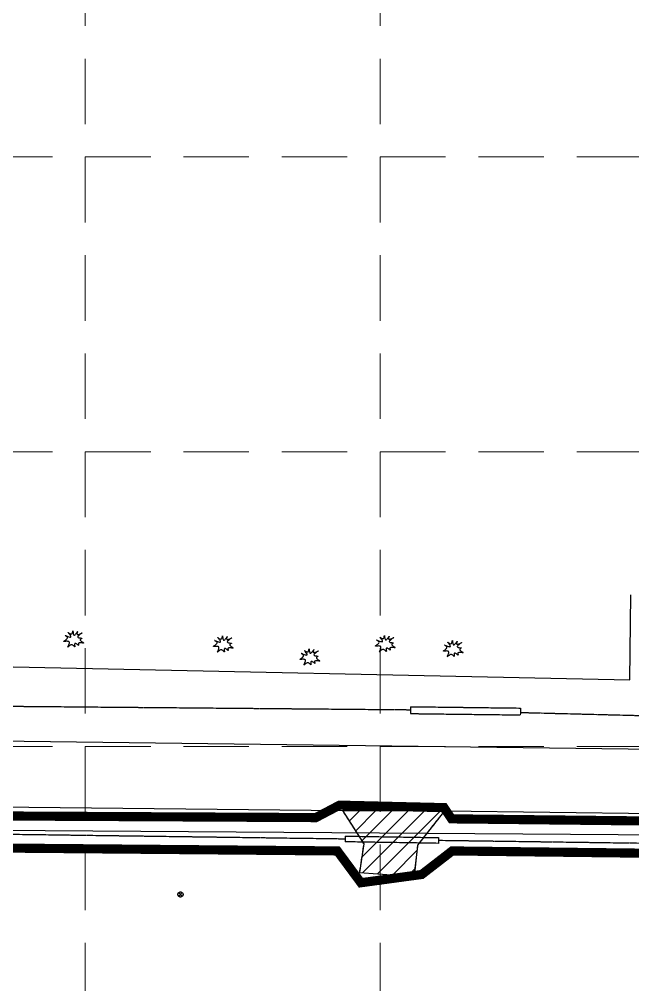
# Model space of a CAD drawing. Header units: inches. Extents: x 2602013 to 2607782, y 7036322 to 7039931.
# Drawn here: x 2604877 to 2605064.2, y 7038593.6 to 7038888.3 of the extents above; entities that cross this region are included whole.
import ezdxf

# ---------------------------------------------------------------- set-up
doc = ezdxf.new("R2010")
doc.units = ezdxf.units.IN
doc.header["$MEASUREMENT"] = 0
for name, pattern in [('DASHED', [0.8, 0.75, -0.05]), ('HIDDEN', [0.375, 0.25, -0.125]), ('SCREEK', [1.04, 0.9, -0.035, 0, -0.035, 0, -0.035, 0, -0.035])]:
    doc.linetypes.add(name, pattern=pattern)
for name, color, linetype in [('DITCH', 7, 'SCREEK'), ('EASPH-PVMT', 7, 'Continuous'), ('EPVMT', 8, 'DASHED'), ('EWAT', 150, 'DASHED'), ('EXSTSEW', 5, 'DASHED'), ('FENCEBW', 7, 'BWF'), ('GRID', 254, 'HIDDEN'), ('HATCH', 10, 'Continuous'), ('LIMITS OF DISTURBANCE', 1, 'HIDDEN'), ('PWAT', 4, 'Continuous'), ('TREE', 250, 'Continuous')]:
    doc.layers.add(name, color=color, linetype=linetype)
doc.linetypes.add('ASPH-E', pattern='A,0.45,-0.05,0.9,[138,ltypeshp.shx,S=0.013,R=0,X=0,Y=0],0.45', length=1.85)
doc.linetypes.add('ASPH-E2', pattern='A,0.45,-0.05,0.9,[138,ltypeshp.shx,S=-0.013,R=0,X=0,Y=0],0.45', length=1.85)
doc.linetypes.add('BWF', pattern='A,0.9,-0.05,[135,ltypeshp.shx,S=0.03,R=0,X=0,Y=0],-0.05', length=1)

msp = doc.modelspace()

# ---------------------------------------------------------------- hatches: boundary and pattern name
at = {"layer": 'HATCH'}
h = msp.add_hatch(dxfattribs=at)
h.set_pattern_fill('LINE', color=0, scale=28, angle=45, style=0)
h.set_pattern_definition([(45, (2604975.5974, 7038626.558), (-2.47487, 2.47487), [])])
h.paths.add_polyline_path([(2604975.6, 7038646.76), (2604982.12, 7038636.55), (2604980.79, 7038627.78), (2604997.57, 7038626.56), (2604998.65, 7038636.19), (2605006.86, 7038646.63)])

# ---------------------------------------------------------------- linework, layer by layer
at = {"layer": 'DITCH'}
for p, q in [((2604860.97, 7038678.7), (2604996.38, 7038677.52)), ((2605029.92, 7038676.68), (2605158.03, 7038673.43)), ((2604861.08, 7038639.69), (2604975.92, 7038638.12)), ((2604975.92, 7038638.12), (2604976.5, 7038638.11)), ((2605004.94, 7038637.66), (2605006.18, 7038637.64)), ((2605006.18, 7038637.64), (2605154.6, 7038635.58))]:
    msp.add_line(p, q, dxfattribs=at)
at = {"layer": 'EASPH-PVMT', "linetype": 'ASPH-E2'}
msp.add_line((2604860.05, 7038668.09), (2605157.31, 7038664.43), dxfattribs=at)
at = {"layer": 'EASPH-PVMT', "linetype": 'ASPH-E'}
for p, q in [((2604860.6, 7038647.99), (2604975.6, 7038646.76)), ((2604975.6, 7038646.76), (2605006.86, 7038646.63)), ((2605006.86, 7038646.63), (2605156.18, 7038644.73))]:
    msp.add_line(p, q, dxfattribs=at)
at = {"layer": 'EPVMT', "color": 7}
for p, q in [((2604975.6, 7038646.76), (2604982.12, 7038636.55)), ((2604998.65, 7038636.19), (2605006.86, 7038646.63)), ((2604982.12, 7038636.55), (2604980.79, 7038627.78)), ((2604997.57, 7038626.56), (2604998.65, 7038636.19))]:
    msp.add_line(p, q, dxfattribs=at)
at = {"layer": 'EWAT', "color": 145}
for p, q in [((2604925.64, 7038621.66), (2604926.76, 7038620.54)), ((2604925.64, 7038620.54), (2604926.76, 7038621.66))]:
    msp.add_line(p, q, dxfattribs=at)
msp.add_circle((2604926.2, 7038621.1), 0.787, dxfattribs=at)
at = {"layer": 'EXSTSEW'}
for p, q in [((2604996.39, 7038678.44), (2604996.37, 7038676.34)), ((2604996.39, 7038678.44), (2605029.93, 7038678.03)), ((2605029.93, 7038678.03), (2605029.91, 7038675.93)), ((2604996.37, 7038676.34), (2605029.91, 7038675.93)), ((2604976.51, 7038638.93), (2604976.48, 7038637.18)), ((2604976.51, 7038638.93), (2605004.95, 7038638.46)), ((2605004.95, 7038638.46), (2605004.92, 7038636.71)), ((2605004.92, 7038636.71), (2604976.48, 7038637.18))]:
    msp.add_line(p, q, dxfattribs=at)
at = {"layer": 'FENCEBW'}
for p, q in [((2605063.37, 7038686.68), (2605063.62, 7038712.58)), ((2604557.16, 7038697.29), (2605063.37, 7038686.68))]:
    msp.add_line(p, q, dxfattribs=at)
at = {"layer": 'GRID', "color": 252, "linetype": 'HIDDEN', "lineweight": 0, "ltscale": 80}
for p, q in [((2604897.11, 7039836.31), (2604897.11, 7036685.92)), ((2604987.11, 7039836.31), (2604987.11, 7036685.92)), ((2602107.11, 7038846.31), (2607687.11, 7038846.31)), ((2602107.11, 7038756.31), (2607687.11, 7038756.31)), ((2602107.11, 7038666.31), (2607687.11, 7038666.31))]:
    msp.add_line(p, q, dxfattribs=at)
at = {"layer": 'HATCH', "color": 0, "flags": 128}
msp.add_lwpolyline([(2604975.6, 7038646.76), (2604982.12, 7038636.55), (2604980.79, 7038627.78), (2604997.57, 7038626.56), (2604998.65, 7038636.19), (2605006.86, 7038646.63), (2604975.6, 7038646.76)], dxfattribs=at)
at = {"layer": 'LIMITS OF DISTURBANCE', "ltscale": 30, "const_width": 2.8}
for points in [[(2605500.92, 7038638.86), (2605008.91, 7038644.19), (2605006.63, 7038647.61), (2604974.74, 7038648.37), (2604967.52, 7038644.57), (2604783.58, 7038645.53), (2604782.09, 7038647.4), (2604752.94, 7038648.34), (2604750.51, 7038645.53), (2604118.04, 7038659.33), (2603818.12, 7038664.11), (2603491.46, 7038658.37)], [(2603258.37, 7038646.23), (2603723.36, 7038649.61), (2603892.06, 7038651.3), (2604174.87, 7038644.97), (2604522.99, 7038639.03), (2604756.27, 7038635.23), (2604759.23, 7038622.57), (2604779.07, 7038623.42), (2604779.91, 7038636.07), (2604974.08, 7038634.39), (2604981.26, 7038624.68), (2604999.83, 7038627.21), (2605009.11, 7038634.39), (2605498.96, 7038628.65)]]:
    msp.add_lwpolyline(points, dxfattribs=at)
at = {"layer": 'PWAT', "color": 4, "linetype": 'Continuous', "lineweight": 25}
for p, q in [((2604689.94, 7038641.96), (2605059.73, 7038639.46)), ((2605059.73, 7038639.46), (2605577.63, 7038633.43))]:
    msp.add_line(p, q, dxfattribs=at)
at = {"layer": 'TREE'}
for points in [[(2604894.84, 7038701.43), (2604894.84, 7038701.42), (2604894.81, 7038701.34), (2604894.75, 7038701.21), (2604894.69, 7038701.04), (2604894.64, 7038700.87), (2604894.62, 7038700.7), (2604894.65, 7038700.57), (2604894.74, 7038700.49), (2604894.89, 7038700.48), (2604895.11, 7038700.52), (2604895.35, 7038700.61), (2604895.6, 7038700.71), (2604895.84, 7038700.82), (2604896.03, 7038700.91), (2604896.15, 7038700.97), (2604896.19, 7038700.98), (2604896.13, 7038700.93), (2604895.97, 7038700.82), (2604895.76, 7038700.67), (2604895.53, 7038700.5), (2604895.29, 7038700.3), (2604895.08, 7038700.11), (2604894.92, 7038699.93), (2604894.84, 7038699.77), (2604894.87, 7038699.65), (2604894.98, 7038699.56), (2604895.16, 7038699.49), (2604895.37, 7038699.45), (2604895.59, 7038699.42), (2604895.8, 7038699.39), (2604895.97, 7038699.37), (2604896.08, 7038699.35), (2604896.1, 7038699.32), (2604896.06, 7038699.28), (2604895.97, 7038699.22), (2604895.86, 7038699.16), (2604895.75, 7038699.08), (2604895.65, 7038699), (2604895.59, 7038698.9), (2604895.6, 7038698.78), (2604895.68, 7038698.66), (2604895.82, 7038698.53), (2604895.99, 7038698.39), (2604896.18, 7038698.26), (2604896.37, 7038698.14), (2604896.52, 7038698.04), (2604896.62, 7038697.95), (2604896.64, 7038697.9), (2604896.58, 7038697.87), (2604896.44, 7038697.88), (2604896.24, 7038697.89), (2604896.01, 7038697.91), (2604895.76, 7038697.93), (2604895.53, 7038697.94), (2604895.32, 7038697.93), (2604895.17, 7038697.88), (2604895.08, 7038697.8), (2604895.04, 7038697.7), (2604895.05, 7038697.57), (2604895.08, 7038697.45), (2604895.12, 7038697.33), (2604895.15, 7038697.24), (2604895.16, 7038697.18), (2604895.13, 7038697.16), (2604895.05, 7038697.2), (2604894.92, 7038697.28), (2604894.77, 7038697.38), (2604894.6, 7038697.5), (2604894.43, 7038697.61), (2604894.26, 7038697.69), (2604894.12, 7038697.74), (2604894.01, 7038697.74), (2604893.94, 7038697.67), (2604893.9, 7038697.54), (2604893.9, 7038697.38), (2604893.91, 7038697.21), (2604893.93, 7038697.04), (2604893.95, 7038696.88), (2604893.95, 7038696.77), (2604893.94, 7038696.71), (2604893.9, 7038696.72), (2604893.83, 7038696.79), (2604893.74, 7038696.89), (2604893.62, 7038697.01), (2604893.48, 7038697.14), (2604893.32, 7038697.25), (2604893.15, 7038697.32), (2604892.96, 7038697.34), (2604892.76, 7038697.3), (2604892.55, 7038697.2), (2604892.35, 7038697.07), (2604892.17, 7038696.93), (2604892.01, 7038696.8), (2604891.89, 7038696.7), (2604891.82, 7038696.64), (2604891.79, 7038696.65), (2604891.83, 7038696.74), (2604891.91, 7038696.9), (2604892.01, 7038697.11), (2604892.12, 7038697.34), (2604892.22, 7038697.59), (2604892.29, 7038697.83), (2604892.3, 7038698.04), (2604892.24, 7038698.21), (2604892.09, 7038698.32), (2604891.88, 7038698.38), (2604891.63, 7038698.4), (2604891.36, 7038698.4), (2604891.11, 7038698.38), (2604890.88, 7038698.36), (2604890.72, 7038698.36), (2604890.64, 7038698.39), (2604890.66, 7038698.45), (2604890.77, 7038698.54), (2604890.93, 7038698.66), (2604891.12, 7038698.8), (2604891.33, 7038698.96), (2604891.51, 7038699.13), (2604891.65, 7038699.3), (2604891.72, 7038699.47), (2604891.7, 7038699.63), (2604891.61, 7038699.78), (2604891.47, 7038699.91), (2604891.31, 7038700.03), (2604891.16, 7038700.11), (2604891.04, 7038700.17), (2604890.98, 7038700.2), (2604891, 7038700.18), (2604891.12, 7038700.13), (2604891.33, 7038700.05), (2604891.58, 7038699.95), (2604891.87, 7038699.86), (2604892.15, 7038699.78), (2604892.42, 7038699.72), (2604892.62, 7038699.71), (2604892.76, 7038699.76), (2604892.79, 7038699.86), (2604892.74, 7038700.02), (2604892.63, 7038700.21), (2604892.49, 7038700.42), (2604892.33, 7038700.63), (2604892.17, 7038700.81), (2604892.05, 7038700.95), (2604891.97, 7038701.04), (2604891.97, 7038701.06), (2604892.02, 7038701.02), (2604892.13, 7038700.94), (2604892.27, 7038700.84), (2604892.43, 7038700.75), (2604892.6, 7038700.67), (2604892.77, 7038700.63), (2604892.92, 7038700.64), (2604893.05, 7038700.72), (2604893.15, 7038700.85), (2604893.23, 7038701.02), (2604893.28, 7038701.2), (2604893.33, 7038701.36), (2604893.36, 7038701.49), (2604893.38, 7038701.56), (2604893.39, 7038701.56), (2604893.4, 7038701.47), (2604893.41, 7038701.31), (2604893.43, 7038701.1), (2604893.46, 7038700.87), (2604893.5, 7038700.64), (2604893.56, 7038700.45), (2604893.65, 7038700.31), (2604893.76, 7038700.25), (2604893.89, 7038700.29), (2604894.05, 7038700.41), (2604894.22, 7038700.58), (2604894.39, 7038700.79), (2604894.55, 7038701), (2604894.68, 7038701.2), (2604894.78, 7038701.35)], [(2604989.92, 7038700), (2604989.92, 7038700), (2604989.89, 7038699.92), (2604989.83, 7038699.78), (2604989.77, 7038699.62), (2604989.73, 7038699.45), (2604989.71, 7038699.28), (2604989.73, 7038699.15), (2604989.82, 7038699.07), (2604989.98, 7038699.06), (2604990.19, 7038699.1), (2604990.43, 7038699.18), (2604990.68, 7038699.29), (2604990.92, 7038699.39), (2604991.11, 7038699.49), (2604991.24, 7038699.55), (2604991.27, 7038699.56), (2604991.21, 7038699.5), (2604991.06, 7038699.4), (2604990.85, 7038699.25), (2604990.61, 7038699.07), (2604990.37, 7038698.88), (2604990.16, 7038698.69), (2604990, 7038698.51), (2604989.93, 7038698.35), (2604989.95, 7038698.23), (2604990.07, 7038698.13), (2604990.24, 7038698.07), (2604990.45, 7038698.02), (2604990.67, 7038697.99), (2604990.88, 7038697.97), (2604991.05, 7038697.95), (2604991.16, 7038697.93), (2604991.18, 7038697.89), (2604991.14, 7038697.85), (2604991.06, 7038697.8), (2604990.94, 7038697.74), (2604990.83, 7038697.66), (2604990.73, 7038697.57), (2604990.68, 7038697.47), (2604990.68, 7038697.36), (2604990.76, 7038697.24), (2604990.9, 7038697.1), (2604991.07, 7038696.97), (2604991.26, 7038696.84), (2604991.45, 7038696.72), (2604991.6, 7038696.61), (2604991.7, 7038696.53), (2604991.73, 7038696.47), (2604991.66, 7038696.45), (2604991.52, 7038696.45), (2604991.32, 7038696.47), (2604991.09, 7038696.49), (2604990.85, 7038696.51), (2604990.61, 7038696.52), (2604990.4, 7038696.5), (2604990.25, 7038696.46), (2604990.16, 7038696.38), (2604990.12, 7038696.27), (2604990.13, 7038696.15), (2604990.16, 7038696.02), (2604990.2, 7038695.91), (2604990.23, 7038695.81), (2604990.24, 7038695.75), (2604990.21, 7038695.74), (2604990.13, 7038695.77), (2604990.01, 7038695.85), (2604989.85, 7038695.96), (2604989.68, 7038696.07), (2604989.51, 7038696.18), (2604989.35, 7038696.27), (2604989.2, 7038696.32), (2604989.09, 7038696.31), (2604989.02, 7038696.24), (2604988.99, 7038696.12), (2604988.98, 7038695.96), (2604988.99, 7038695.79), (2604989.01, 7038695.61), (2604989.03, 7038695.46), (2604989.03, 7038695.35), (2604989.02, 7038695.29), (2604988.98, 7038695.3), (2604988.91, 7038695.36), (2604988.82, 7038695.47), (2604988.7, 7038695.59), (2604988.56, 7038695.71), (2604988.4, 7038695.82), (2604988.23, 7038695.9), (2604988.04, 7038695.92), (2604987.84, 7038695.87), (2604987.63, 7038695.78), (2604987.44, 7038695.65), (2604987.25, 7038695.51), (2604987.1, 7038695.38), (2604986.97, 7038695.28), (2604986.9, 7038695.22), (2604986.87, 7038695.23), (2604986.91, 7038695.32), (2604986.99, 7038695.48), (2604987.1, 7038695.68), (2604987.21, 7038695.92), (2604987.3, 7038696.17), (2604987.37, 7038696.41), (2604987.38, 7038696.62), (2604987.32, 7038696.79), (2604987.17, 7038696.9), (2604986.96, 7038696.96), (2604986.71, 7038696.98), (2604986.45, 7038696.97), (2604986.19, 7038696.96), (2604985.96, 7038696.94), (2604985.8, 7038696.94), (2604985.72, 7038696.96), (2604985.74, 7038697.02), (2604985.85, 7038697.11), (2604986.01, 7038697.24), (2604986.21, 7038697.38), (2604986.41, 7038697.54), (2604986.59, 7038697.7), (2604986.73, 7038697.88), (2604986.8, 7038698.04), (2604986.78, 7038698.21), (2604986.69, 7038698.36), (2604986.55, 7038698.49), (2604986.4, 7038698.6), (2604986.25, 7038698.69), (2604986.13, 7038698.75), (2604986.07, 7038698.77), (2604986.09, 7038698.76), (2604986.21, 7038698.71), (2604986.41, 7038698.63), (2604986.66, 7038698.53), (2604986.95, 7038698.44), (2604987.24, 7038698.35), (2604987.5, 7038698.3), (2604987.71, 7038698.29), (2604987.84, 7038698.33), (2604987.87, 7038698.44), (2604987.82, 7038698.6), (2604987.72, 7038698.79), (2604987.57, 7038699), (2604987.41, 7038699.2), (2604987.25, 7038699.39), (2604987.13, 7038699.53), (2604987.06, 7038699.62), (2604987.05, 7038699.63), (2604987.11, 7038699.59), (2604987.21, 7038699.52), (2604987.35, 7038699.42), (2604987.51, 7038699.32), (2604987.68, 7038699.24), (2604987.85, 7038699.2), (2604988, 7038699.22), (2604988.13, 7038699.3), (2604988.23, 7038699.43), (2604988.31, 7038699.6), (2604988.37, 7038699.77), (2604988.41, 7038699.93), (2604988.44, 7038700.06), (2604988.46, 7038700.14), (2604988.47, 7038700.14), (2604988.48, 7038700.05), (2604988.5, 7038699.89), (2604988.51, 7038699.68), (2604988.54, 7038699.45), (2604988.58, 7038699.22), (2604988.64, 7038699.02), (2604988.73, 7038698.88), (2604988.84, 7038698.82), (2604988.98, 7038698.86), (2604989.14, 7038698.98), (2604989.3, 7038699.16), (2604989.47, 7038699.37), (2604989.63, 7038699.58), (2604989.76, 7038699.77), (2604989.86, 7038699.92)], [(2604940.49, 7038699.9), (2604940.49, 7038699.89), (2604940.46, 7038699.81), (2604940.4, 7038699.68), (2604940.34, 7038699.51), (2604940.29, 7038699.34), (2604940.27, 7038699.17), (2604940.3, 7038699.04), (2604940.39, 7038698.96), (2604940.54, 7038698.95), (2604940.76, 7038698.99), (2604941, 7038699.08), (2604941.25, 7038699.18), (2604941.49, 7038699.29), (2604941.68, 7038699.38), (2604941.8, 7038699.44), (2604941.84, 7038699.45), (2604941.78, 7038699.4), (2604941.62, 7038699.29), (2604941.41, 7038699.14), (2604941.18, 7038698.96), (2604940.94, 7038698.77), (2604940.73, 7038698.58), (2604940.57, 7038698.4), (2604940.49, 7038698.24), (2604940.52, 7038698.12), (2604940.63, 7038698.03), (2604940.81, 7038697.96), (2604941.02, 7038697.92), (2604941.24, 7038697.88), (2604941.45, 7038697.86), (2604941.62, 7038697.84), (2604941.73, 7038697.82), (2604941.75, 7038697.78), (2604941.71, 7038697.74), (2604941.62, 7038697.69), (2604941.51, 7038697.63), (2604941.4, 7038697.55), (2604941.3, 7038697.46), (2604941.24, 7038697.36), (2604941.25, 7038697.25), (2604941.33, 7038697.13), (2604941.47, 7038696.99), (2604941.64, 7038696.86), (2604941.83, 7038696.73), (2604942.02, 7038696.61), (2604942.17, 7038696.5), (2604942.27, 7038696.42), (2604942.29, 7038696.37), (2604942.23, 7038696.34), (2604942.09, 7038696.34), (2604941.89, 7038696.36), (2604941.66, 7038696.38), (2604941.41, 7038696.4), (2604941.18, 7038696.41), (2604940.97, 7038696.4), (2604940.82, 7038696.35), (2604940.73, 7038696.27), (2604940.69, 7038696.16), (2604940.7, 7038696.04), (2604940.73, 7038695.92), (2604940.77, 7038695.8), (2604940.8, 7038695.7), (2604940.81, 7038695.64), (2604940.78, 7038695.63), (2604940.7, 7038695.67), (2604940.57, 7038695.74), (2604940.42, 7038695.85), (2604940.25, 7038695.97), (2604940.08, 7038696.08), (2604939.91, 7038696.16), (2604939.77, 7038696.21), (2604939.66, 7038696.2), (2604939.59, 7038696.13), (2604939.55, 7038696.01), (2604939.55, 7038695.85), (2604939.56, 7038695.68), (2604939.58, 7038695.5), (2604939.6, 7038695.35), (2604939.6, 7038695.24), (2604939.59, 7038695.18), (2604939.55, 7038695.19), (2604939.48, 7038695.25), (2604939.39, 7038695.36), (2604939.27, 7038695.48), (2604939.13, 7038695.61), (2604938.97, 7038695.71), (2604938.8, 7038695.79), (2604938.61, 7038695.81), (2604938.41, 7038695.76), (2604938.2, 7038695.67), (2604938, 7038695.54), (2604937.82, 7038695.4), (2604937.66, 7038695.27), (2604937.54, 7038695.17), (2604937.47, 7038695.11), (2604937.44, 7038695.12), (2604937.48, 7038695.21), (2604937.56, 7038695.37), (2604937.66, 7038695.57), (2604937.77, 7038695.81), (2604937.87, 7038696.06), (2604937.94, 7038696.3), (2604937.95, 7038696.51), (2604937.89, 7038696.68), (2604937.74, 7038696.79), (2604937.53, 7038696.85), (2604937.28, 7038696.87), (2604937.01, 7038696.87), (2604936.76, 7038696.85), (2604936.53, 7038696.83), (2604936.37, 7038696.83), (2604936.29, 7038696.85), (2604936.31, 7038696.91), (2604936.42, 7038697.01), (2604936.58, 7038697.13), (2604936.77, 7038697.27), (2604936.98, 7038697.43), (2604937.16, 7038697.59), (2604937.3, 7038697.77), (2604937.37, 7038697.94), (2604937.35, 7038698.1), (2604937.26, 7038698.25), (2604937.12, 7038698.38), (2604936.96, 7038698.49), (2604936.81, 7038698.58), (2604936.69, 7038698.64), (2604936.63, 7038698.66), (2604936.65, 7038698.65), (2604936.77, 7038698.6), (2604936.98, 7038698.52), (2604937.23, 7038698.42), (2604937.52, 7038698.33), (2604937.8, 7038698.25), (2604938.07, 7038698.19), (2604938.27, 7038698.18), (2604938.41, 7038698.22), (2604938.44, 7038698.33), (2604938.39, 7038698.49), (2604938.28, 7038698.68), (2604938.14, 7038698.89), (2604937.98, 7038699.09), (2604937.82, 7038699.28), (2604937.7, 7038699.42), (2604937.62, 7038699.51), (2604937.62, 7038699.53), (2604937.67, 7038699.49), (2604937.78, 7038699.41), (2604937.92, 7038699.31), (2604938.08, 7038699.21), (2604938.25, 7038699.14), (2604938.42, 7038699.09), (2604938.57, 7038699.11), (2604938.7, 7038699.19), (2604938.8, 7038699.32), (2604938.88, 7038699.49), (2604938.93, 7038699.66), (2604938.98, 7038699.83), (2604939.01, 7038699.96), (2604939.03, 7038700.03), (2604939.04, 7038700.03), (2604939.05, 7038699.94), (2604939.06, 7038699.78), (2604939.08, 7038699.57), (2604939.11, 7038699.34), (2604939.15, 7038699.11), (2604939.21, 7038698.91), (2604939.3, 7038698.77), (2604939.41, 7038698.71), (2604939.54, 7038698.75), (2604939.7, 7038698.87), (2604939.87, 7038699.05), (2604940.04, 7038699.26), (2604940.2, 7038699.47), (2604940.33, 7038699.67), (2604940.43, 7038699.82)], [(2605010.64, 7038698.47), (2605010.65, 7038698.47), (2605010.61, 7038698.39), (2605010.56, 7038698.25), (2605010.5, 7038698.09), (2605010.45, 7038697.91), (2605010.43, 7038697.75), (2605010.46, 7038697.62), (2605010.54, 7038697.54), (2605010.7, 7038697.52), (2605010.92, 7038697.57), (2605011.16, 7038697.65), (2605011.41, 7038697.76), (2605011.64, 7038697.86), (2605011.84, 7038697.95), (2605011.96, 7038698.01), (2605012, 7038698.02), (2605011.93, 7038697.97), (2605011.78, 7038697.87), (2605011.57, 7038697.72), (2605011.33, 7038697.54), (2605011.1, 7038697.35), (2605010.88, 7038697.16), (2605010.73, 7038696.97), (2605010.65, 7038696.82), (2605010.68, 7038696.69), (2605010.79, 7038696.6), (2605010.97, 7038696.54), (2605011.18, 7038696.49), (2605011.4, 7038696.46), (2605011.61, 7038696.44), (2605011.78, 7038696.42), (2605011.88, 7038696.39), (2605011.91, 7038696.36), (2605011.87, 7038696.32), (2605011.78, 7038696.27), (2605011.67, 7038696.2), (2605011.56, 7038696.13), (2605011.46, 7038696.04), (2605011.4, 7038695.94), (2605011.41, 7038695.83), (2605011.49, 7038695.7), (2605011.62, 7038695.57), (2605011.8, 7038695.44), (2605011.99, 7038695.31), (2605012.17, 7038695.18), (2605012.33, 7038695.08), (2605012.43, 7038695), (2605012.45, 7038694.94), (2605012.39, 7038694.92), (2605012.24, 7038694.92), (2605012.05, 7038694.94), (2605011.82, 7038694.96), (2605011.57, 7038694.98), (2605011.34, 7038694.99), (2605011.13, 7038694.97), (2605010.97, 7038694.93), (2605010.88, 7038694.85), (2605010.85, 7038694.74), (2605010.86, 7038694.62), (2605010.89, 7038694.49), (2605010.93, 7038694.38), (2605010.96, 7038694.28), (2605010.97, 7038694.22), (2605010.94, 7038694.2), (2605010.85, 7038694.24), (2605010.73, 7038694.32), (2605010.58, 7038694.43), (2605010.41, 7038694.54), (2605010.24, 7038694.65), (2605010.07, 7038694.74), (2605009.93, 7038694.79), (2605009.81, 7038694.78), (2605009.74, 7038694.71), (2605009.71, 7038694.59), (2605009.7, 7038694.43), (2605009.72, 7038694.25), (2605009.74, 7038694.08), (2605009.75, 7038693.93), (2605009.76, 7038693.81), (2605009.75, 7038693.76), (2605009.71, 7038693.77), (2605009.64, 7038693.83), (2605009.54, 7038693.93), (2605009.43, 7038694.06), (2605009.29, 7038694.18), (2605009.13, 7038694.29), (2605008.95, 7038694.36), (2605008.76, 7038694.38), (2605008.56, 7038694.34), (2605008.36, 7038694.25), (2605008.16, 7038694.12), (2605007.98, 7038693.98), (2605007.82, 7038693.85), (2605007.7, 7038693.74), (2605007.62, 7038693.69), (2605007.6, 7038693.7), (2605007.64, 7038693.79), (2605007.72, 7038693.94), (2605007.82, 7038694.15), (2605007.93, 7038694.39), (2605008.03, 7038694.63), (2605008.09, 7038694.87), (2605008.1, 7038695.09), (2605008.04, 7038695.26), (2605007.9, 7038695.37), (2605007.69, 7038695.43), (2605007.44, 7038695.45), (2605007.17, 7038695.44), (2605006.91, 7038695.42), (2605006.69, 7038695.41), (2605006.53, 7038695.41), (2605006.45, 7038695.43), (2605006.47, 7038695.49), (2605006.57, 7038695.58), (2605006.74, 7038695.7), (2605006.93, 7038695.85), (2605007.13, 7038696), (2605007.32, 7038696.17), (2605007.46, 7038696.34), (2605007.52, 7038696.51), (2605007.5, 7038696.67), (2605007.41, 7038696.82), (2605007.28, 7038696.96), (2605007.12, 7038697.07), (2605006.97, 7038697.16), (2605006.85, 7038697.22), (2605006.79, 7038697.24), (2605006.81, 7038697.23), (2605006.93, 7038697.17), (2605007.13, 7038697.09), (2605007.39, 7038697), (2605007.68, 7038696.9), (2605007.96, 7038696.82), (2605008.22, 7038696.77), (2605008.43, 7038696.76), (2605008.56, 7038696.8), (2605008.6, 7038696.91), (2605008.55, 7038697.07), (2605008.44, 7038697.26), (2605008.3, 7038697.47), (2605008.14, 7038697.67), (2605007.98, 7038697.85), (2605007.86, 7038698), (2605007.78, 7038698.08), (2605007.78, 7038698.1), (2605007.83, 7038698.06), (2605007.94, 7038697.98), (2605008.08, 7038697.89), (2605008.24, 7038697.79), (2605008.41, 7038697.71), (2605008.58, 7038697.67), (2605008.73, 7038697.68), (2605008.86, 7038697.76), (2605008.96, 7038697.9), (2605009.03, 7038698.06), (2605009.09, 7038698.24), (2605009.13, 7038698.4), (2605009.16, 7038698.53), (2605009.18, 7038698.61), (2605009.2, 7038698.61), (2605009.21, 7038698.52), (2605009.22, 7038698.35), (2605009.24, 7038698.14), (2605009.27, 7038697.91), (2605009.31, 7038697.69), (2605009.37, 7038697.49), (2605009.45, 7038697.35), (2605009.56, 7038697.29), (2605009.7, 7038697.33), (2605009.86, 7038697.45), (2605010.03, 7038697.63), (2605010.2, 7038697.83), (2605010.35, 7038698.05), (2605010.49, 7038698.24), (2605010.59, 7038698.39)], [(2604966.91, 7038695.94), (2604966.92, 7038695.93), (2604966.88, 7038695.85), (2604966.83, 7038695.72), (2604966.77, 7038695.55), (2604966.72, 7038695.38), (2604966.7, 7038695.21), (2604966.72, 7038695.08), (2604966.81, 7038695), (2604966.97, 7038694.99), (2604967.18, 7038695.04), (2604967.43, 7038695.12), (2604967.68, 7038695.22), (2604967.91, 7038695.33), (2604968.1, 7038695.42), (2604968.23, 7038695.48), (2604968.27, 7038695.49), (2604968.2, 7038695.44), (2604968.05, 7038695.33), (2604967.84, 7038695.18), (2604967.6, 7038695.01), (2604967.36, 7038694.82), (2604967.15, 7038694.62), (2604966.99, 7038694.44), (2604966.92, 7038694.28), (2604966.95, 7038694.16), (2604967.06, 7038694.07), (2604967.24, 7038694), (2604967.45, 7038693.96), (2604967.67, 7038693.93), (2604967.88, 7038693.9), (2604968.05, 7038693.88), (2604968.15, 7038693.86), (2604968.18, 7038693.83), (2604968.14, 7038693.79), (2604968.05, 7038693.73), (2604967.94, 7038693.67), (2604967.82, 7038693.59), (2604967.73, 7038693.51), (2604967.67, 7038693.41), (2604967.67, 7038693.29), (2604967.75, 7038693.17), (2604967.89, 7038693.04), (2604968.07, 7038692.9), (2604968.26, 7038692.77), (2604968.44, 7038692.65), (2604968.59, 7038692.55), (2604968.69, 7038692.46), (2604968.72, 7038692.41), (2604968.65, 7038692.38), (2604968.51, 7038692.39), (2604968.32, 7038692.4), (2604968.08, 7038692.42), (2604967.84, 7038692.44), (2604967.6, 7038692.45), (2604967.4, 7038692.44), (2604967.24, 7038692.39), (2604967.15, 7038692.31), (2604967.12, 7038692.21), (2604967.12, 7038692.08), (2604967.16, 7038691.96), (2604967.19, 7038691.84), (2604967.23, 7038691.75), (2604967.23, 7038691.69), (2604967.2, 7038691.67), (2604967.12, 7038691.71), (2604967, 7038691.79), (2604966.85, 7038691.89), (2604966.68, 7038692.01), (2604966.5, 7038692.12), (2604966.34, 7038692.2), (2604966.19, 7038692.25), (2604966.08, 7038692.25), (2604966.01, 7038692.18), (2604965.98, 7038692.05), (2604965.97, 7038691.89), (2604965.98, 7038691.72), (2604966, 7038691.55), (2604966.02, 7038691.39), (2604966.03, 7038691.28), (2604966.01, 7038691.22), (2604965.97, 7038691.23), (2604965.91, 7038691.3), (2604965.81, 7038691.4), (2604965.69, 7038691.52), (2604965.55, 7038691.65), (2604965.4, 7038691.76), (2604965.22, 7038691.83), (2604965.03, 7038691.85), (2604964.83, 7038691.81), (2604964.63, 7038691.71), (2604964.43, 7038691.58), (2604964.25, 7038691.45), (2604964.09, 7038691.31), (2604963.97, 7038691.21), (2604963.89, 7038691.15), (2604963.87, 7038691.16), (2604963.9, 7038691.25), (2604963.98, 7038691.41), (2604964.09, 7038691.62), (2604964.2, 7038691.85), (2604964.3, 7038692.1), (2604964.36, 7038692.34), (2604964.37, 7038692.55), (2604964.31, 7038692.72), (2604964.17, 7038692.83), (2604963.96, 7038692.89), (2604963.71, 7038692.91), (2604963.44, 7038692.91), (2604963.18, 7038692.89), (2604962.96, 7038692.87), (2604962.79, 7038692.87), (2604962.72, 7038692.9), (2604962.74, 7038692.96), (2604962.84, 7038693.05), (2604963.01, 7038693.17), (2604963.2, 7038693.31), (2604963.4, 7038693.47), (2604963.59, 7038693.64), (2604963.72, 7038693.81), (2604963.79, 7038693.98), (2604963.77, 7038694.14), (2604963.68, 7038694.29), (2604963.55, 7038694.42), (2604963.39, 7038694.54), (2604963.24, 7038694.62), (2604963.12, 7038694.68), (2604963.06, 7038694.71), (2604963.08, 7038694.69), (2604963.2, 7038694.64), (2604963.4, 7038694.56), (2604963.66, 7038694.46), (2604963.94, 7038694.37), (2604964.23, 7038694.29), (2604964.49, 7038694.23), (2604964.7, 7038694.22), (2604964.83, 7038694.27), (2604964.87, 7038694.37), (2604964.82, 7038694.53), (2604964.71, 7038694.72), (2604964.56, 7038694.93), (2604964.4, 7038695.14), (2604964.25, 7038695.32), (2604964.12, 7038695.46), (2604964.05, 7038695.55), (2604964.05, 7038695.57), (2604964.1, 7038695.53), (2604964.2, 7038695.45), (2604964.34, 7038695.35), (2604964.51, 7038695.26), (2604964.68, 7038695.18), (2604964.85, 7038695.14), (2604965, 7038695.15), (2604965.12, 7038695.23), (2604965.22, 7038695.36), (2604965.3, 7038695.53), (2604965.36, 7038695.71), (2604965.4, 7038695.87), (2604965.43, 7038696), (2604965.45, 7038696.07), (2604965.47, 7038696.07), (2604965.48, 7038695.98), (2604965.49, 7038695.82), (2604965.51, 7038695.61), (2604965.54, 7038695.38), (2604965.58, 7038695.15), (2604965.64, 7038694.96), (2604965.72, 7038694.82), (2604965.83, 7038694.76), (2604965.97, 7038694.8), (2604966.13, 7038694.92), (2604966.3, 7038695.09), (2604966.47, 7038695.3), (2604966.62, 7038695.51), (2604966.76, 7038695.71), (2604966.86, 7038695.86)]]:
    msp.add_lwpolyline(points, close=True, dxfattribs=at)

doc.saveas('drawing.dxf')
